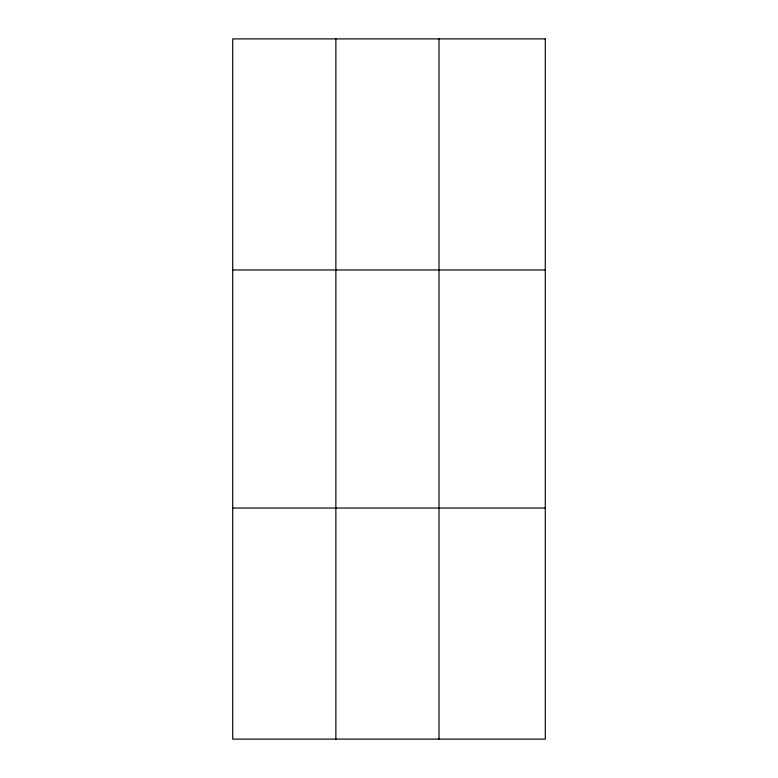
<?xml version="1.0" encoding="UTF-8"?>
<svg xmlns="http://www.w3.org/2000/svg" width="778" height="778" viewBox="0 0 778 778"><rect width="100%" height="100%" fill="white"/><g stroke="black" fill="none" stroke-linecap="round" stroke-linejoin="round"><path stroke-width="1.17" d="M335.863 739.1L335.863 38.9M439.016 739.1L439.016 38.9M232.71 269.966L545.29 269.966M232.71 508.034L545.29 508.034M545.29 38.9L545.29 739.1L232.71 739.1L232.71 38.9L545.29 38.9"/></g></svg>
